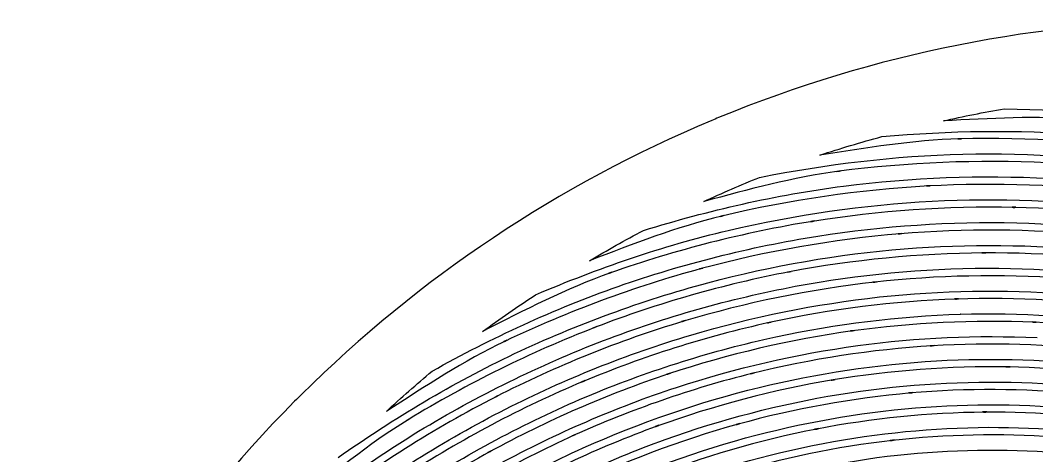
# Model space of a CAD drawing. Extents: x 1 to 1501, y -1248 to 252.
# Drawn here: x 60 to 651, y -1 to 252 of the extents above; entities that cross this region are included whole.
import ezdxf

# ---------------------------------------------------------------- set-up
doc = ezdxf.new("R2010")
doc.units = 0
doc.layers.add('Ebene_1', color=7, linetype='CONTINUOUS')

msp = doc.modelspace()

# ---------------------------------------------------------------- linework, layer by layer
at = {"layer": 'Ebene_1', "color": 7}
for p, q in [((632.41054, 200.66294), (632.41064, 200.66169)), ((607.4657, 183.23936), (605.45321, 183.18936)), ((606.46915, 183.12336), (606.4692, 183.12306)), ((608.36148, 174.21995), (608.36148, 174.21995)), ((537.07094, 164.47927), (535.07395, 164.21557)), ((536.07439, 164.25457), (536.07444, 164.25437)), ((589.28736, 155.83991), (587.22058, 155.73131)), ((588.28305, 155.69231), (588.28305, 155.69251)), ((590.46129, 146.86339), (590.46229, 146.86309)), ((639.2353, 143.25334), (637.10259, 143.30034)), ((638.16895, 143.18014), (638.16895, 143.17934)), ((469.02224, 138.46407), (467.06792, 137.99487)), ((468.06062, 138.13837), (468.06054, 138.13837)), ((521.85899, 135.33095), (519.81158, 135.00135)), ((520.84691, 135.07135), (520.84691, 135.07115)), ((639.73163, 134.21424), (639.73163, 134.2142)), ((572.84613, 128.02938), (570.71732, 127.85488)), ((571.80306, 127.84688), (571.80306, 127.84708)), ((574.2731, 119.09523), (574.2731, 119.09523)), ((621.6657, 116.80744), (619.46317, 116.79144)), ((620.55667, 116.69844), (620.55667, 116.69884)), ((456.93942, 107.88487), (454.93854, 107.34587)), ((455.97388, 107.52817), (455.97392, 107.52817)), ((622.46292, 107.79962), (622.46062, 107.79962)), ((404.06388, 105.47302), (402.16771, 104.80602)), ((403.16431, 105.05802), (403.16429, 105.05812)), ((508.40744, 105.95385), (506.3135, 105.55445)), ((507.3721, 105.65915), (507.3721, 105.65915)), ((558.13823, 99.89693), (555.95513, 99.65263)), ((557.05249, 99.67563), (557.05249, 99.67593)), ((605.81001, 89.94305), (603.53381, 89.86205)), ((604.65445, 89.79605), (604.65445, 89.79565)), ((446.63262, 77.25918), (444.58911, 76.64648)), ((606.87885, 80.97113), (606.87635, 80.97013)), ((395.24219, 73.80028), (393.315, 73.05578)), ((394.31544, 73.34268), (394.31549, 73.34278)), ((445.65158, 76.86368), (445.65162, 76.86368)), ((496.72409, 76.43332), (494.57198, 75.96022)), ((495.66162, 76.09592), (495.66162, 76.09592)), ((545.16752, 71.52031), (542.92236, 71.20231)), ((544.03523, 71.25631), (544.03523, 71.25661)), ((651.12027, 76.35554), (648.77431, 76.45634)), ((649.93373, 76.29734), (649.93373, 76.29754)), ((342.90956, 65.87825), (341.09484, 65.01355)), ((342.04093, 65.36255), (342.04096, 65.36255)), ((591.6566, 62.74129), (589.31449, 62.59779)), ((590.48942, 62.56279), (590.48942, 62.56289)), ((592.98603, 53.8149), (592.98663, 53.8149)), ((635.885, 50.35974), (633.46148, 50.40274)), ((634.67518, 50.27094), (634.67518, 50.27074)), ((388.19653, 42.27114), (386.23057, 41.44524)), ((387.2465, 41.76704), (387.24653, 41.76704)), ((438.09797, 46.68388), (436.01181, 45.98978)), ((437.07815, 46.23798), (437.07815, 46.23798)), ((486.78957, 46.85836), (484.59093, 46.31156)), ((485.71157, 46.48216), (485.71157, 46.48226)), ((533.94174, 42.98855), (531.63065, 42.60075)), ((532.79782, 42.68575), (532.79782, 42.68605)), ((636.54066, 41.36864), (636.55196, 41.36764)), ((337.44976, 33.45719), (335.60788, 32.51489)), ((336.57727, 32.90649), (336.57736, 32.90659)), ((579.2171, 35.29526), (576.80522, 35.08586)), ((578.03055, 35.08186), (578.03055, 35.08196)), ((580.8298, 26.42314), (580.8341, 26.42315)), ((622.33653, 24.0268), (619.83155, 24.0038)), ((621.07241, 23.8991), (621.07241, 23.8988)), ((286.23393, 20.11038), (284.51614, 19.05952)), ((285.42733, 19.50932), (285.42733, 19.50928)), ((431.31986, 16.23267), (429.18326, 15.45717)), ((430.28453, 15.74797), (430.28453, 15.74797)), ((478.60773, 17.31457), (476.35094, 16.68637)), ((477.49483, 16.89187), (477.49483, 16.89187)), ((524.44536, 14.39464), (522.06838, 13.93324)), ((523.28209, 14.05344), (523.28209, 14.05344)), ((623.26084, 15.06938), (623.25554, 15.06938)), ((382.90748, 10.96686), (380.90274, 10.05946)), ((381.9497, 10.42396), (381.94968, 10.42396)), ((568.49929, 7.69406), (566.01372, 7.41096)), ((567.26234, 7.43796), (567.26234, 7.43816)), ((333.74276, 1.36578), (331.86598, 0.33821)), ((332.86248, 0.77251), (332.86256, 0.77248))]:
    msp.add_line(p, q, dxfattribs=at)
for points in [[(751.086, 252.21112), (653.32886, 252.06994), (556.54228, 232.81822), (466.17215, 195.5392)], [(466.17215, 195.5392), (464.86765, 194.97418), (463.56476, 194.40546), (462.26349, 193.83303)], [(596.98438, 193.61723), (608.73133, 196.26638), (620.54388, 198.61571), (632.41054, 200.66294)], [(678.43043, 194.52853), (651.30701, 196.63372), (624.13538, 195.05503), (596.98438, 193.61723)], [(632.41064, 200.66169), (672.24804, 200.12539), (711.99607, 196.56234), (751.1674, 189.25362)], [(462.26349, 193.83303), (373.04446, 156.50861), (291.88657, 102.28033), (223.26096, 34.13572)], [(525.09682, 173.64615), (537.00205, 177.55584), (549.00888, 181.1491), (561.10464, 184.42215)], [(561.10464, 184.42215), (600.448, 187.96321), (640.00405, 188.62665), (679.38444, 185.47688)], [(727.67274, 175.29805), (687.58403, 181.48834), (647.02292, 184.10898), (606.4692, 183.12316)], [(606.4692, 183.12316), (579.11697, 182.37846), (552.11865, 177.83232), (525.09682, 173.64615)], [(605.45321, 183.18936), (605.79311, 183.19836), (606.12921, 183.11536), (606.46915, 183.12336)], [(606.4692, 183.12306), (606.8042, 183.13206), (607.1307, 183.23076), (607.4657, 183.23936)], [(490.04679, 160.71797), (529.05656, 168.44699), (568.59981, 173.22964), (608.36148, 174.21995)], [(608.36148, 174.21995), (648.40326, 175.09985), (688.4392, 172.41433), (728.00622, 166.20485)], [(657.46024, 169.14798), (616.93259, 171.11429), (576.31382, 169.47758), (536.07444, 164.25437)], [(536.07444, 164.25437), (509.40472, 160.714), (483.4539, 153.5697), (457.47846, 146.62656)], [(457.47846, 146.62656), (468.21526, 151.59479), (479.07477, 156.2934), (490.04679, 160.71797)], [(535.07395, 164.21557), (535.40555, 164.25957), (535.74275, 164.21157), (536.07439, 164.25457)], [(536.07444, 164.25437), (536.41264, 164.29937), (536.73264, 164.43487), (537.07094, 164.47927)], [(538.89348, 155.60414), (578.62099, 160.66292), (618.71703, 162.17953), (658.7127, 160.14098)], [(422.40901, 129.75569), (460.46739, 141.56024), (499.37566, 150.45227), (538.89348, 155.60414)], [(588.28305, 155.69331), (547.76538, 153.41482), (507.53628, 147.54058), (468.06054, 138.13917)], [(587.22058, 155.73131), (587.57518, 155.75031), (587.92848, 155.67331), (588.28305, 155.69231)], [(705.77568, 151.48995), (666.81201, 156.36895), (627.49467, 157.77765), (588.28305, 155.69331)], [(588.28305, 155.69251), (588.62155, 155.71151), (588.94885, 155.82131), (589.28736, 155.83991)], [(590.46229, 146.86309), (629.16821, 148.82256), (667.96523, 147.3307), (706.40388, 142.41155)], [(471.75881, 129.82499), (510.74454, 139.00932), (550.46444, 144.71179), (590.46129, 146.86339)], [(638.16795, 143.17964), (598.89781, 143.96124), (559.63688, 141.247), (520.84591, 135.07145)], [(637.10259, 143.30034), (637.46099, 143.29234), (637.81059, 143.18844), (638.16895, 143.18014)], [(751.17027, 130.44542), (713.9528, 138.03301), (676.14005, 142.29911), (638.16795, 143.17964)], [(638.16895, 143.17934), (638.52585, 143.17234), (638.87835, 143.26034), (639.2353, 143.25334)], [(468.06054, 138.13917), (441.62437, 131.76047), (416.29128, 121.82679), (390.90704, 112.11236)], [(467.06792, 137.99487), (467.39372, 138.07287), (467.73472, 138.06087), (468.06062, 138.13837)], [(468.06054, 138.13837), (468.39014, 138.21837), (468.69244, 138.38507), (469.02224, 138.46407)], [(520.84591, 135.07145), (480.80608, 128.57089), (441.42393, 118.52771), (403.16329, 105.05842)], [(519.81158, 135.00135), (520.15378, 135.05635), (520.50468, 135.01635), (520.84691, 135.07135)], [(520.84691, 135.07115), (521.19141, 135.12715), (521.51441, 135.27555), (521.85899, 135.33095)], [(523.96842, 126.52485), (562.25248, 132.51778), (600.99112, 135.08626), (639.73163, 134.21424)], [(685.51499, 126.99012), (647.70931, 130.64842), (609.65763, 130.9369), (571.80306, 127.84712)], [(639.73163, 134.2142), (677.18287, 133.2443), (714.47211, 128.93223), (751.15964, 121.34426)], [(359.61345, 92.28154), (395.92899, 107.80002), (433.34065, 120.65182), (471.75881, 129.82499)], [(390.90704, 112.11236), (401.25616, 118.26004), (411.76023, 124.14306), (422.40901, 129.75569)], [(407.68948, 97.17099), (445.50284, 110.38177), (484.41318, 120.20513), (523.96842, 126.52485)], [(571.80306, 127.84712), (532.66581, 124.52128), (493.90498, 117.72245), (455.97392, 107.52821)], [(570.71732, 127.85488), (571.07872, 127.88488), (571.44162, 127.81788), (571.80306, 127.84688)], [(571.80306, 127.84708), (572.15546, 127.87708), (572.49366, 127.99998), (572.84613, 128.02938)], [(459.95238, 99.34245), (497.39713, 109.30434), (535.65561, 115.9135), (574.2731, 119.09523)], [(574.2731, 119.09523), (611.62842, 122.04566), (649.17028, 121.65694), (686.45727, 117.94356)], [(620.55667, 116.69884), (582.57506, 116.38524), (544.69679, 112.69246), (507.3721, 105.65915)], [(619.46317, 116.79144), (619.82977, 116.79444), (620.19017, 116.69644), (620.55667, 116.69844)], [(730.0381, 107.43511), (693.89302, 113.77166), (657.25419, 116.87292), (620.55667, 116.69884)], [(620.55667, 116.69884), (620.92887, 116.70184), (621.29347, 116.80494), (621.6657, 116.80744)], [(455.97392, 107.52821), (416.82231, 96.87503), (378.69586, 82.76458), (342.04096, 65.36259)], [(454.93854, 107.34587), (455.27754, 107.43787), (455.63484, 107.43687), (455.97388, 107.52817)], [(455.97392, 107.52817), (456.30562, 107.61817), (456.60762, 107.79517), (456.93942, 107.88487)], [(510.7945, 97.22524), (547.62897, 104.06117), (584.99907, 107.59848), (622.46292, 107.79962)], [(622.46062, 107.79962), (658.6356, 107.86462), (694.73867, 104.69666), (730.35221, 98.34201)], [(403.16329, 105.05842), (377.37818, 95.8988), (353.08699, 83.26495), (328.69311, 70.90403)], [(507.3721, 105.65915), (468.80399, 98.2603), (430.97004, 87.44696), (394.31549, 73.34278)], [(402.16771, 104.80602), (402.49141, 104.92052), (402.84041, 104.94402), (403.16431, 105.05802)], [(403.16429, 105.05812), (403.47609, 105.16882), (403.75189, 105.36272), (404.06388, 105.47302)], [(506.3135, 105.55445), (506.6625, 105.62045), (507.023, 105.59345), (507.3721, 105.65915)], [(507.3721, 105.65915), (507.7252, 105.72715), (508.0542, 105.88665), (508.40744, 105.95385)], [(666.8852, 101.90171), (630.27848, 104.42509), (593.52686, 103.68421), (557.05479, 99.67593)], [(299.37521, 47.78906), (334.07348, 67.18901), (370.19541, 83.94567), (407.68948, 97.17099)], [(347.38823, 58.00279), (383.60908, 75.09217), (421.28163, 88.9234), (459.95238, 99.34245)], [(399.1377, 65.62624), (435.34715, 79.4521), (472.7122, 90.02401), (510.7945, 97.22524)], [(557.05479, 99.67593), (519.31706, 95.39509), (482.03916, 87.75723), (445.65392, 76.86368)], [(555.95513, 99.65263), (556.31943, 99.69363), (556.68802, 99.63563), (557.05249, 99.67563)], [(557.05249, 99.67593), (557.42019, 99.71793), (557.77039, 99.85583), (558.13823, 99.89693)], [(559.86805, 91.01711), (595.83833, 94.86431), (632.07875, 95.48655), (668.15903, 92.89003)], [(328.69311, 70.90403), (338.80907, 78.302), (349.11947, 85.43034), (359.61345, 92.28154)], [(449.91352, 68.82918), (485.83511, 79.47821), (522.6293, 86.90221), (559.86805, 91.01711)], [(604.65095, 89.79565), (567.98479, 88.4768), (531.51026, 83.89546), (495.65812, 76.09592)], [(603.53381, 89.86205), (603.90861, 89.87505), (604.27971, 89.78405), (604.65445, 89.79605)], [(710.51066, 83.74263), (675.47642, 88.90625), (640.0485, 90.93462), (604.65095, 89.79565)], [(604.65445, 89.79565), (605.04325, 89.80965), (605.42115, 89.92975), (605.81001, 89.94305)], [(445.65162, 76.86368), (445.98972, 76.96608), (446.29442, 77.15728), (446.63262, 77.25918)], [(499.38279, 67.7871), (534.75262, 75.37007), (570.72506, 79.78329), (606.87885, 80.97113)], [(649.93611, 76.29854), (614.55512, 77.77231), (579.11838, 76.09194), (544.0376, 71.25761)], [(606.87635, 80.97013), (641.74996, 81.98139), (676.63973, 79.86746), (711.13846, 74.66504)], [(394.31549, 73.34278), (356.49801, 58.65732), (320.05911, 40.64432), (285.42733, 19.50928)], [(445.65392, 76.86368), (408.06275, 65.47318), (371.56169, 50.7658), (336.57966, 32.90659)], [(495.65812, 76.09592), (458.57261, 67.89189), (422.28949, 56.40615), (387.24303, 41.76704)], [(393.315, 73.05578), (393.6392, 73.18118), (393.991, 73.21788), (394.31544, 73.34268)], [(394.31549, 73.34278), (394.63729, 73.46778), (394.92029, 73.67588), (395.24219, 73.80028)], [(544.0376, 71.25761), (507.71353, 66.11354), (471.92092, 57.74211), (437.08052, 46.23898)], [(444.58911, 76.64648), (444.93591, 76.75098), (445.30461, 76.75978), (445.65158, 76.86368)], [(494.57198, 75.96022), (494.93028, 76.03922), (495.30328, 76.01822), (495.66162, 76.09592)], [(495.66162, 76.09592), (496.02512, 76.17592), (496.36042, 76.35352), (496.72409, 76.43332)], [(542.92236, 71.20231), (543.29096, 71.25431), (543.66656, 71.20631), (544.03523, 71.25631)], [(544.03523, 71.25661), (544.41973, 71.31061), (544.78293, 71.46651), (545.16752, 71.52031)], [(648.77431, 76.45634), (649.16481, 76.43934), (649.54321, 76.31524), (649.93373, 76.29734)], [(649.93373, 76.29754), (650.33013, 76.28054), (650.72383, 76.37254), (651.12027, 76.35554)], [(751.17364, 62.53288), (717.90615, 70.13206), (684.02522, 74.74101), (649.93611, 76.29854)], [(342.04096, 65.36259), (317.76714, 53.7527), (295.27071, 38.96653), (272.72805, 24.30212)], [(291.51366, 12.74279), (325.75199, 33.52491), (361.76625, 51.22034), (399.1377, 65.62624)], [(341.09484, 65.01355), (341.39894, 65.15845), (341.73673, 65.21805), (342.04093, 65.36255)], [(342.04096, 65.36255), (342.34536, 65.50815), (342.60496, 65.73315), (342.90956, 65.87825)], [(342.14215, 25.71742), (376.71625, 43.25901), (412.78275, 57.68481), (449.91352, 68.82918)], [(392.34815, 34.22599), (426.95959, 48.57226), (462.77826, 59.80164), (499.38279, 67.7871)], [(547.16377, 62.70637), (581.74163, 67.35814), (616.66342, 68.90325), (651.51895, 67.3363)], [(441.63753, 38.36244), (476.01861, 49.60192), (511.33226, 57.74699), (547.16377, 62.70637)], [(590.48482, 62.56289), (555.14774, 60.33287), (520.08344, 54.95313), (485.70697, 46.48226)], [(589.31449, 62.59779), (589.70639, 62.62179), (590.09749, 62.53979), (590.48942, 62.56279)], [(692.58709, 59.4569), (658.71225, 63.53548), (624.5442, 64.57445), (590.48482, 62.56289)], [(590.48942, 62.56289), (590.88301, 62.58789), (591.26291, 62.71719), (591.6566, 62.74129)], [(244.59186, -2.57395), (277.14044, 20.4106), (311.39833, 40.89217), (347.38823, 58.00279)], [(489.71271, 38.30817), (523.60662, 46.5433), (558.16713, 51.7319), (592.98603, 53.8149)], [(592.98663, 53.8149), (626.54415, 55.68365), (660.20113, 54.53961), (693.55723, 50.40256)], [(272.72805, 24.30212), (281.41282, 32.35249), (290.298, 40.18393), (299.37521, 47.78906)], [(634.6746, 50.27074), (600.5554, 50.78524), (566.46425, 48.24822), (532.79724, 42.68605)], [(633.46148, 50.40274), (633.86918, 50.39574), (634.26748, 50.27884), (634.67518, 50.27094)], [(732.36801, 39.56841), (700.18778, 46.04669), (667.49372, 49.63167), (634.6746, 50.27074)], [(634.67518, 50.27074), (635.08038, 50.26474), (635.47988, 50.36674), (635.885, 50.35974)], [(387.24303, 41.76704), (351.05115, 26.50779), (316.28731, 8.06369), (283.36481, -13.35382)], [(437.08052, 46.23898), (401.06203, 34.20295), (366.18637, 18.99251), (332.86493, 0.77348)], [(485.70697, 46.48226), (450.11809, 37.56915), (415.39261, 25.50394), (381.94508, 10.42396)], [(386.23057, 41.44524), (386.55877, 41.58294), (386.91806, 41.62984), (387.2465, 41.76704)], [(387.24653, 41.76704), (387.57753, 41.90654), (387.86533, 42.13214), (388.19653, 42.27114)], [(532.79724, 42.68605), (497.89109, 36.7755), (463.5837, 27.76435), (430.28395, 15.74797)], [(436.01181, 45.98978), (436.35891, 46.10508), (436.73091, 46.12328), (437.07815, 46.23798)], [(437.07815, 46.23798), (437.43075, 46.35578), (437.74515, 46.56668), (438.09797, 46.68388)], [(484.59093, 46.31156), (484.95843, 46.40256), (485.34393, 46.39156), (485.71157, 46.48216)], [(485.71157, 46.48226), (486.08147, 46.57526), (486.41947, 46.76646), (486.78957, 46.85836)], [(531.63065, 42.60075), (532.01625, 42.66575), (532.41215, 42.62275), (532.79782, 42.68575)], [(532.79782, 42.68605), (533.18752, 42.75205), (533.55192, 42.92325), (533.94174, 42.98855)], [(536.21437, 34.25701), (569.37707, 39.61792), (602.95325, 41.99281), (636.54066, 41.36864)], [(338.6783, -6.21506), (371.6055, 11.67466), (406.06231, 26.58914), (441.63753, 38.36244)], [(387.30022, 3.06415), (420.31949, 17.8359), (454.59349, 29.62856), (489.71271, 38.30817)], [(676.30979, 34.64866), (643.62385, 37.72848), (610.73168, 37.87711), (578.01925, 35.08296)], [(636.55196, 41.36764), (668.86767, 40.61924), (701.04469, 36.96875), (732.7098, 30.46754)], [(219.36005, 30.23479), (151.21116, -38.39489), (96.98025, -119.55842), (59.65536, -208.78382)], [(223.26096, 34.13572), (221.95588, 32.8402), (220.65557, 31.53988), (219.36005, 30.23479)], [(336.57966, 32.90659), (300.50416, 14.34981), (266.14991, -7.37261), (233.919, -32.00922)], [(289.70688, -19.89053), (322.24899, 1.1569), (356.59477, 19.26671), (392.34815, 34.22599)], [(335.60788, 32.51489), (335.91868, 32.67419), (336.26627, 32.74779), (336.57727, 32.90649)], [(336.57736, 32.90659), (336.88376, 33.06419), (337.14316, 33.30009), (337.44976, 33.45719)], [(435.09313, 8.03243), (467.95251, 19.77198), (501.79363, 28.54581), (536.21437, 34.25701)], [(578.01925, 35.08296), (544.03164, 32.03091), (510.38905, 25.94571), (477.48353, 16.89287)], [(576.80522, 35.08586), (577.21302, 35.12186), (577.62272, 35.04686), (578.03055, 35.08186)], [(578.03055, 35.08196), (578.43165, 35.11796), (578.81595, 35.26006), (579.2171, 35.29526)], [(240.6603, -38.11265), (272.53038, -13.86971), (306.49149, 7.48736), (342.14215, 25.71742)], [(481.75984, 8.85737), (514.19284, 17.66117), (547.34777, 23.53334), (580.8298, 26.42314)], [(621.06818, 23.89879), (588.24143, 23.54709), (555.51357, 20.25234), (523.27786, 14.05343)], [(580.8341, 26.42315), (613.03936, 29.05375), (645.41394, 28.79269), (677.57358, 25.63985)], [(619.83155, 24.0038), (620.24755, 24.0078), (620.65645, 23.8966), (621.07241, 23.8991)], [(715.22515, 15.99225), (684.13819, 21.44346), (652.62817, 24.09168), (621.06818, 23.89879)], [(621.07241, 23.8988), (621.49681, 23.9038), (621.91211, 24.0232), (622.33653, 24.0268)], [(285.42733, 19.50928), (262.25261, 5.2732), (241.27713, -12.06946), (220.08514, -29.08936)], [(284.51614, 19.05952), (284.80564, 19.23682), (285.13763, 19.33252), (285.42733, 19.50932)], [(285.42733, 19.50928), (285.71363, 19.68518), (285.94733, 19.93488), (286.23393, 20.11038)], [(196.45319, -57.62112), (226.19647, -31.63743), (257.8077, -7.85335), (291.51366, 12.74279)], [(430.28395, 15.74797), (395.81256, 3.16218), (362.53353, -12.47093), (330.84174, -30.97001)], [(477.48353, 16.89287), (443.38824, 7.36496), (410.21173, -5.18476), (378.35154, -20.61566)], [(523.27786, 14.05343), (489.80218, 7.46681), (456.98741, -2.09773), (425.21998, -14.53263)], [(429.18326, 15.45717), (429.54086, 15.58697), (429.92666, 15.61887), (430.28453, 15.74797)], [(430.28453, 15.74797), (430.64313, 15.87897), (430.96093, 16.10237), (431.31986, 16.23267)], [(476.35094, 16.68637), (476.72504, 16.79007), (477.12054, 16.78887), (477.49483, 16.89187)], [(477.49483, 16.89187), (477.87783, 16.99887), (478.22453, 17.20827), (478.60773, 17.31457)], [(522.06838, 13.93324), (522.46828, 14.01124), (522.88207, 13.97624), (523.28209, 14.05344)], [(523.28209, 14.05344), (523.67939, 14.13144), (524.04789, 14.31734), (524.44536, 14.39464)], [(526.99441, 5.74362), (558.74089, 11.72685), (590.95587, 14.84505), (623.26084, 15.06938)], [(623.25554, 15.06938), (654.30679, 15.13538), (685.29774, 12.40493), (715.85756, 6.91468)], [(381.94508, 10.42396), (347.37444, -5.30998), (314.27301, -24.09177), (283.03411, -45.69734)], [(336.91117, -37.73551), (368.21308, -19.58686), (401.06958, -4.27285), (435.09313, 8.03243)], [(380.90274, 10.05946), (381.24003, 10.21226), (381.61213, 10.27176), (381.9497, 10.42396)], [(381.94968, 10.42396), (382.28438, 10.57626), (382.57248, 10.81506), (382.90748, 10.96686)], [(383.95786, -27.79034), (415.40358, -12.68313), (448.13272, -0.42196), (481.75984, 8.85737)], [(567.26764, 7.43816), (534.6537, 3.65383), (502.44962, -3.04475), (471.03223, -12.5783)], [(566.01372, 7.41096), (566.42822, 7.45796), (566.84772, 7.39196), (567.26234, 7.43796)], [(567.26234, 7.43816), (567.68144, 7.48716), (568.08003, 7.64646), (568.49929, 7.69406)], [(661.70379, 9.41578), (630.22846, 11.58191), (598.62452, 10.92454), (567.26764, 7.43816)], [(332.86493, 0.77348), (298.46446, -18.18521), (265.82087, -40.16523), (235.31515, -64.90624)], [(289.59133, -52.01404), (320.46112, -30.78992), (353.1589, -12.35781), (387.30022, 3.06415)], [(331.86598, 0.33821), (332.18428, 0.51291), (332.54398, 0.59831), (332.86248, 0.77251)], [(332.86256, 0.77248), (333.17306, 0.94358), (333.43196, 1.19518), (333.74276, 1.36578)], [(430.30533, -22.08243), (461.64006, -9.93716), (493.99683, -0.62922), (526.99441, 5.74362)], [(570.36831, -1.11594), (601.23075, 2.19333), (632.32395, 2.71303), (663.28059, 0.45064)], [(475.57155, -20.46543), (506.52699, -11.19372), (538.25207, -4.71549), (570.36831, -1.11594)]]:
    msp.add_open_spline(points, degree=3, dxfattribs=at)

doc.saveas('drawing.dxf')
